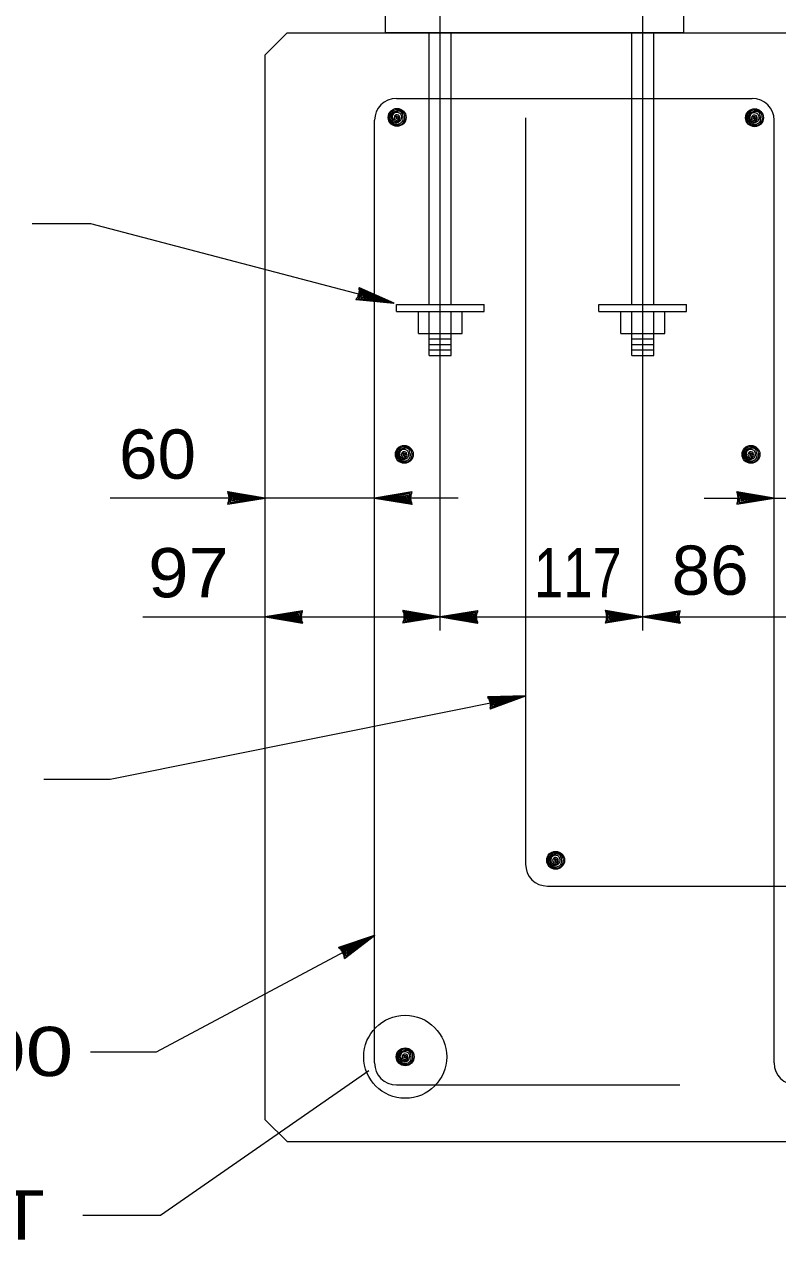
# Model space of a CAD drawing. Extents: x 1370 to 1387, y -905.5 to -882.8.
# Drawn here: x 1374.247 to 1377.112, y -899.809 to -895.125 of the extents above; entities that cross this region are included whole.
import ezdxf

# ---------------------------------------------------------------- set-up
doc = ezdxf.new("R2010")
doc.units = 0
doc.header["$LTSCALE"] = 0.075
for name, color, linetype, lineweight in [('1', 7, 'Continuous', 13), ('2', 7, 'Continuous', 13), ('3', 7, 'Continuous', 13), ('4', 7, 'Continuous', 25), ('5', 7, 'Continuous', 13), ('6', 7, 'Continuous', 13)]:
    doc.layers.add(name, color=color, linetype=linetype, lineweight=lineweight)
doc.layers.add('8', color=7, linetype='Continuous')

msp = doc.modelspace()

# ---------------------------------------------------------------- linework, layer by layer
at = {"layer": '1'}
for points in [[(1374.27617, -895.88242), (1374.498, -895.88242), (1375.65158, -896.18692)], [(1375.89733, -896.9285), (1375.57892, -896.9285), (1375.16208, -896.9285), (1374.57208, -896.9285)], [(1376.8335, -896.9285), (1377.09975, -896.9285), (1377.26642, -896.9285), (1377.81825, -896.9285)], [(1374.69658, -897.381), (1375.16225, -897.381), (1375.82908, -897.381), (1376.59975, -897.381), (1377.26642, -897.381)], [(1374.32058, -897.99983), (1374.572, -897.99983), (1376.15367, -897.6815)], [(1374.498, -899.03775), (1374.74942, -899.03775), (1375.57892, -898.59483)], [(1374.46842, -899.66042), (1374.76425, -899.66042), (1375.55675, -899.1085)]]:
    msp.add_lwpolyline(points, dxfattribs=at)
at = {"layer": '2'}
for p, q in [((1375.62058, -895.15667), (1375.62058, -895.01083)), ((1376.75608, -895.15667), (1376.75608, -895.0525)), ((1375.16225, -895.24), (1375.24558, -895.15667)), ((1375.24558, -895.15667), (1377.18308, -895.15667)), ((1376.75608, -895.15667), (1375.62058, -895.15667)), ((1375.16225, -899.29658), (1375.16225, -895.24)), ((1375.16225, -899.29658), (1375.24558, -899.37992)), ((1375.24558, -899.37992), (1378.93825, -899.37992))]:
    msp.add_line(p, q, dxfattribs=at)
at = {"layer": '3'}
for p, q in [((1375.66225, -895.40667), (1377.01642, -895.40667)), ((1375.57892, -899.08025), (1375.57892, -895.49)), ((1376.15367, -895.48058), (1376.15367, -898.32333)), ((1377.09975, -899.08025), (1377.09975, -895.49)), ((1376.237, -898.40667), (1378.93825, -898.40667)), ((1375.66225, -899.16358), (1376.74092, -899.16358))]:
    msp.add_line(p, q, dxfattribs=at)
for centre in [(1375.66465, -895.47893), (1377.02523, -895.4801), (1375.69198, -896.76235), (1377.01148, -896.76235), (1376.26807, -898.30835), (1375.69548, -899.05676)]:
    msp.add_circle(centre, 0.03405, dxfattribs=at)
for centre, start, end in [((1375.66225, -895.49), 90, 180), ((1377.01642, -895.49), 0, 90), ((1376.237, -898.32333), 180, 270), ((1375.66225, -899.08025), 180, 270), ((1377.18308, -899.08025), 180, 270)]:
    msp.add_arc(centre, 0.08333, start, end, dxfattribs=at)
for points in [[(1375.64975, -895.44892), (1375.6435, -895.45392), (1375.63725, -895.46267), (1375.6335, -895.47517), (1375.63475, -895.48517), (1375.641, -895.49767), (1375.651, -895.50517), (1375.666, -895.50892), (1375.681, -895.50517), (1375.69225, -895.49142), (1375.6935, -895.47267), (1375.686, -895.45767), (1375.67475, -895.45142), (1375.66225, -895.45017), (1375.65225, -895.45267), (1375.641, -895.46517), (1375.63725, -895.48142), (1375.6435, -895.49517), (1375.65975, -895.50392), (1375.676, -895.50142), (1375.686, -895.49142), (1375.68725, -895.47517), (1375.67975, -895.45767), (1375.6635, -895.45517), (1375.6485, -895.46142), (1375.64225, -895.47767), (1375.64975, -895.49517), (1375.66975, -895.49642), (1375.67975, -895.48767), (1375.6785, -895.46642), (1375.66725, -895.46017), (1375.65225, -895.46392), (1375.646, -895.47892), (1375.6535, -895.49142), (1375.671, -895.49142), (1375.67475, -895.47767), (1375.66975, -895.47017), (1375.661, -895.46892), (1375.65475, -895.47392), (1375.6535, -895.48392), (1375.661, -895.48892), (1375.671, -895.48392), (1375.66725, -895.47517), (1375.65975, -895.47517), (1375.65975, -895.48142), (1375.666, -895.48267), (1375.666, -895.48017), (1375.661, -895.47892)], [(1377.01033, -895.45008), (1377.00408, -895.45508), (1376.99783, -895.46383), (1376.99408, -895.47633), (1376.99533, -895.48633), (1377.00158, -895.49883), (1377.01158, -895.50633), (1377.02658, -895.51008), (1377.04158, -895.50633), (1377.05283, -895.49258), (1377.05408, -895.47383), (1377.04658, -895.45883), (1377.03533, -895.45258), (1377.02283, -895.45133), (1377.01283, -895.45383), (1377.00158, -895.46633), (1376.99783, -895.48258), (1377.00408, -895.49633), (1377.02033, -895.50508), (1377.03658, -895.50258), (1377.04658, -895.49258), (1377.04783, -895.47633), (1377.04033, -895.45883), (1377.02408, -895.45633), (1377.00908, -895.46258), (1377.00283, -895.47883), (1377.01033, -895.49633), (1377.03033, -895.49758), (1377.04033, -895.48883), (1377.03908, -895.46758), (1377.02783, -895.46133), (1377.01283, -895.46508), (1377.00658, -895.48008), (1377.01408, -895.49258), (1377.03158, -895.49258), (1377.03533, -895.47883), (1377.03033, -895.47133), (1377.02158, -895.47008), (1377.01533, -895.47508), (1377.01408, -895.48508), (1377.02158, -895.49008), (1377.03158, -895.48508), (1377.02783, -895.47633), (1377.02033, -895.47633), (1377.02033, -895.48258), (1377.02658, -895.48383), (1377.02658, -895.48133), (1377.02158, -895.48008)], [(1375.67708, -896.73233), (1375.67083, -896.73733), (1375.66458, -896.74608), (1375.66083, -896.75858), (1375.66208, -896.76858), (1375.66833, -896.78108), (1375.67833, -896.78858), (1375.69333, -896.79233), (1375.70833, -896.78858), (1375.71958, -896.77483), (1375.72083, -896.75608), (1375.71333, -896.74108), (1375.70208, -896.73483), (1375.68958, -896.73358), (1375.67958, -896.73608), (1375.66833, -896.74858), (1375.66458, -896.76483), (1375.67083, -896.77858), (1375.68708, -896.78733), (1375.70333, -896.78483), (1375.71333, -896.77483), (1375.71458, -896.75858), (1375.70708, -896.74108), (1375.69083, -896.73858), (1375.67583, -896.74483), (1375.66958, -896.76108), (1375.67708, -896.77858), (1375.69708, -896.77983), (1375.70708, -896.77108), (1375.70583, -896.74983), (1375.69458, -896.74358), (1375.67958, -896.74733), (1375.67333, -896.76233), (1375.68083, -896.77483), (1375.69833, -896.77483), (1375.70208, -896.76108), (1375.69708, -896.75358), (1375.68833, -896.75233), (1375.68208, -896.75733), (1375.68083, -896.76733), (1375.68833, -896.77233), (1375.69833, -896.76733), (1375.69458, -896.75858), (1375.68708, -896.75858), (1375.68708, -896.76483), (1375.69333, -896.76608), (1375.69333, -896.76358), (1375.68833, -896.76233)], [(1376.99658, -896.73233), (1376.99033, -896.73733), (1376.98408, -896.74608), (1376.98033, -896.75858), (1376.98158, -896.76858), (1376.98783, -896.78108), (1376.99783, -896.78858), (1377.01283, -896.79233), (1377.02783, -896.78858), (1377.03908, -896.77483), (1377.04033, -896.75608), (1377.03283, -896.74108), (1377.02158, -896.73483), (1377.00908, -896.73358), (1376.99908, -896.73608), (1376.98783, -896.74858), (1376.98408, -896.76483), (1376.99033, -896.77858), (1377.00658, -896.78733), (1377.02283, -896.78483), (1377.03283, -896.77483), (1377.03408, -896.75858), (1377.02658, -896.74108), (1377.01033, -896.73858), (1376.99533, -896.74483), (1376.98908, -896.76108), (1376.99658, -896.77858), (1377.01658, -896.77983), (1377.02658, -896.77108), (1377.02533, -896.74983), (1377.01408, -896.74358), (1376.99908, -896.74733), (1376.99283, -896.76233), (1377.00033, -896.77483), (1377.01783, -896.77483), (1377.02158, -896.76108), (1377.01658, -896.75358), (1377.00783, -896.75233), (1377.00158, -896.75733), (1377.00033, -896.76733), (1377.00783, -896.77233), (1377.01783, -896.76733), (1377.01408, -896.75858), (1377.00658, -896.75858), (1377.00658, -896.76483), (1377.01283, -896.76608), (1377.01283, -896.76358), (1377.00783, -896.76233)], [(1376.25317, -898.27833), (1376.24692, -898.28333), (1376.24067, -898.29208), (1376.23692, -898.30458), (1376.23817, -898.31458), (1376.24442, -898.32708), (1376.25442, -898.33458), (1376.26942, -898.33833), (1376.28442, -898.33458), (1376.29567, -898.32083), (1376.29692, -898.30208), (1376.28942, -898.28708), (1376.27817, -898.28083), (1376.26567, -898.27958), (1376.25567, -898.28208), (1376.24442, -898.29458), (1376.24067, -898.31083), (1376.24692, -898.32458), (1376.26317, -898.33333), (1376.27942, -898.33083), (1376.28942, -898.32083), (1376.29067, -898.30458), (1376.28317, -898.28708), (1376.26692, -898.28458), (1376.25192, -898.29083), (1376.24567, -898.30708), (1376.25317, -898.32458), (1376.27317, -898.32583), (1376.28317, -898.31708), (1376.28192, -898.29583), (1376.27067, -898.28958), (1376.25567, -898.29333), (1376.24942, -898.30833), (1376.25692, -898.32083), (1376.27442, -898.32083), (1376.27817, -898.30708), (1376.27317, -898.29958), (1376.26442, -898.29833), (1376.25817, -898.30333), (1376.25692, -898.31333), (1376.26442, -898.31833), (1376.27442, -898.31333), (1376.27067, -898.30458), (1376.26317, -898.30458), (1376.26317, -898.31083), (1376.26942, -898.31208), (1376.26942, -898.30958), (1376.26442, -898.30833)], [(1375.68058, -899.02675), (1375.67433, -899.03175), (1375.66808, -899.0405), (1375.66433, -899.053), (1375.66558, -899.063), (1375.67183, -899.0755), (1375.68183, -899.083), (1375.69683, -899.08675), (1375.71183, -899.083), (1375.72308, -899.06925), (1375.72433, -899.0505), (1375.71683, -899.0355), (1375.70558, -899.02925), (1375.69308, -899.028), (1375.68308, -899.0305), (1375.67183, -899.043), (1375.66808, -899.05925), (1375.67433, -899.073), (1375.69058, -899.08175), (1375.70683, -899.07925), (1375.71683, -899.06925), (1375.71808, -899.053), (1375.71058, -899.0355), (1375.69433, -899.033), (1375.67933, -899.03925), (1375.67308, -899.0555), (1375.68058, -899.073), (1375.70058, -899.07425), (1375.71058, -899.0655), (1375.70933, -899.04425), (1375.69808, -899.038), (1375.68308, -899.04175), (1375.67683, -899.05675), (1375.68433, -899.06925), (1375.70183, -899.06925), (1375.70558, -899.0555), (1375.70058, -899.048), (1375.69183, -899.04675), (1375.68558, -899.05175), (1375.68433, -899.06175), (1375.69183, -899.06675), (1375.70183, -899.06175), (1375.69808, -899.053), (1375.69058, -899.053), (1375.69058, -899.05925), (1375.69683, -899.0605), (1375.69683, -899.058), (1375.69183, -899.05675)]]:
    msp.add_spline(points, degree=3, dxfattribs=at)
at = {"layer": '4'}
for points in [[(1375.52042, -896.1275), (1375.52058, -896.13067), (1375.52083, -896.13375), (1375.521, -896.13692), (1375.52125, -896.14008), (1375.52042, -896.143), (1375.52017, -896.144), (1375.51967, -896.14592), (1375.52017, -896.14808), (1375.51967, -896.15), (1375.51908, -896.15192), (1375.51833, -896.15483), (1375.51633, -896.1585), (1375.51583, -896.16042), (1375.51483, -896.16425), (1375.51192, -896.16758), (1375.51017, -896.17025), (1375.50967, -896.17217), (1375.50842, -896.17292), (1375.65158, -896.18692), (1375.52042, -896.1275), (1375.52658, -896.13533), (1375.51867, -896.16942), (1375.62642, -896.18025), (1375.52658, -896.13533), (1375.53092, -896.14267), (1375.52717, -896.16442), (1375.60225, -896.17392), (1375.53092, -896.14267), (1375.53542, -896.149), (1375.535, -896.16233), (1375.57808, -896.1675), (1375.53542, -896.149), (1375.539, -896.15508), (1375.53967, -896.1605), (1375.55683, -896.16192), (1375.539, -896.15508)], [(1375.02008, -896.9045), (1375.02108, -896.9075), (1375.02208, -896.9105), (1375.02308, -896.9135), (1375.02408, -896.9165), (1375.02408, -896.9195), (1375.02408, -896.9205), (1375.02408, -896.9225), (1375.02508, -896.9245), (1375.02508, -896.9265), (1375.02508, -896.9285), (1375.02508, -896.9315), (1375.02408, -896.9355), (1375.02408, -896.9375), (1375.02408, -896.9415), (1375.02208, -896.9455), (1375.02108, -896.9485), (1375.02108, -896.9505), (1375.02008, -896.9515), (1375.16208, -896.9285), (1375.02008, -896.9045), (1375.02808, -896.9105), (1375.02908, -896.9455), (1375.13608, -896.9285), (1375.02808, -896.9105), (1375.03408, -896.9165), (1375.03608, -896.9385), (1375.11108, -896.9285), (1375.03408, -896.9165), (1375.04008, -896.9215), (1375.04308, -896.9345), (1375.08608, -896.9285), (1375.04008, -896.9215), (1375.04508, -896.9265), (1375.04708, -896.9315), (1375.06408, -896.9285), (1375.04508, -896.9265)], [(1375.72092, -896.9525), (1375.71992, -896.9495), (1375.71892, -896.9465), (1375.71792, -896.9435), (1375.71692, -896.9405), (1375.71692, -896.9375), (1375.71692, -896.9365), (1375.71692, -896.9345), (1375.71592, -896.9325), (1375.71592, -896.9305), (1375.71592, -896.9285), (1375.71592, -896.9255), (1375.71692, -896.9215), (1375.71692, -896.9195), (1375.71692, -896.9155), (1375.71892, -896.9115), (1375.71992, -896.9085), (1375.71992, -896.9065), (1375.72092, -896.9055), (1375.57892, -896.9285), (1375.72092, -896.9525), (1375.71292, -896.9465), (1375.71192, -896.9115), (1375.60492, -896.9285), (1375.71292, -896.9465), (1375.70692, -896.9405), (1375.70492, -896.9185), (1375.62992, -896.9285), (1375.70692, -896.9405), (1375.70092, -896.9355), (1375.69792, -896.9225), (1375.65492, -896.9285), (1375.70092, -896.9355), (1375.69592, -896.9305), (1375.69392, -896.9255), (1375.67692, -896.9285), (1375.69592, -896.9305)], [(1376.95775, -896.9045), (1376.95875, -896.9075), (1376.95975, -896.9105), (1376.96075, -896.9135), (1376.96175, -896.9165), (1376.96175, -896.9195), (1376.96175, -896.9205), (1376.96175, -896.9225), (1376.96275, -896.9245), (1376.96275, -896.9265), (1376.96275, -896.9285), (1376.96275, -896.9315), (1376.96175, -896.9355), (1376.96175, -896.9375), (1376.96175, -896.9415), (1376.95975, -896.9455), (1376.95875, -896.9485), (1376.95875, -896.9505), (1376.95775, -896.9515), (1377.09975, -896.9285), (1376.95775, -896.9045), (1376.96575, -896.9105), (1376.96675, -896.9455), (1377.07375, -896.9285), (1376.96575, -896.9105), (1376.97175, -896.9165), (1376.97375, -896.9385), (1377.04875, -896.9285), (1376.97175, -896.9165), (1376.97775, -896.9215), (1376.98075, -896.9345), (1377.02375, -896.9285), (1376.97775, -896.9215), (1376.98275, -896.9265), (1376.98475, -896.9315), (1377.00175, -896.9285), (1376.98275, -896.9265)], [(1375.30425, -897.405), (1375.30325, -897.402), (1375.30225, -897.399), (1375.30125, -897.396), (1375.30025, -897.393), (1375.30025, -897.39), (1375.30025, -897.389), (1375.30025, -897.387), (1375.29925, -897.385), (1375.29925, -897.383), (1375.29925, -897.381), (1375.29925, -897.378), (1375.30025, -897.374), (1375.30025, -897.372), (1375.30025, -897.368), (1375.30225, -897.364), (1375.30325, -897.361), (1375.30325, -897.359), (1375.30425, -897.358), (1375.16225, -897.381), (1375.30425, -897.405), (1375.29625, -897.399), (1375.29525, -897.364), (1375.18825, -897.381), (1375.29625, -897.399), (1375.29025, -897.393), (1375.28825, -897.371), (1375.21325, -897.381), (1375.29025, -897.393), (1375.28425, -897.388), (1375.28125, -897.375), (1375.23825, -897.381), (1375.28425, -897.388), (1375.27925, -897.383), (1375.27725, -897.378), (1375.26025, -897.381), (1375.27925, -897.383)], [(1375.68708, -897.357), (1375.68808, -897.36), (1375.68908, -897.363), (1375.69008, -897.366), (1375.69108, -897.369), (1375.69108, -897.372), (1375.69108, -897.373), (1375.69108, -897.375), (1375.69208, -897.377), (1375.69208, -897.379), (1375.69208, -897.381), (1375.69208, -897.384), (1375.69108, -897.388), (1375.69108, -897.39), (1375.69108, -897.394), (1375.68908, -897.398), (1375.68808, -897.401), (1375.68808, -897.403), (1375.68708, -897.404), (1375.82908, -897.381), (1375.68708, -897.357), (1375.69508, -897.363), (1375.69608, -897.398), (1375.80308, -897.381), (1375.69508, -897.363), (1375.70108, -897.369), (1375.70308, -897.391), (1375.77808, -897.381), (1375.70108, -897.369), (1375.70708, -897.374), (1375.71008, -897.387), (1375.75308, -897.381), (1375.70708, -897.374), (1375.71208, -897.379), (1375.71408, -897.384), (1375.73108, -897.381), (1375.71208, -897.379)], [(1375.97108, -897.405), (1375.97008, -897.402), (1375.96908, -897.399), (1375.96808, -897.396), (1375.96708, -897.393), (1375.96708, -897.39), (1375.96708, -897.389), (1375.96708, -897.387), (1375.96608, -897.385), (1375.96608, -897.383), (1375.96608, -897.381), (1375.96608, -897.378), (1375.96708, -897.374), (1375.96708, -897.372), (1375.96708, -897.368), (1375.96908, -897.364), (1375.97008, -897.361), (1375.97008, -897.359), (1375.97108, -897.358), (1375.82908, -897.381), (1375.97108, -897.405), (1375.96308, -897.399), (1375.96208, -897.364), (1375.85508, -897.381), (1375.96308, -897.399), (1375.95708, -897.393), (1375.95508, -897.371), (1375.88008, -897.381), (1375.95708, -897.393), (1375.95108, -897.388), (1375.94808, -897.375), (1375.90508, -897.381), (1375.95108, -897.388), (1375.94608, -897.383), (1375.94408, -897.378), (1375.92708, -897.381), (1375.94608, -897.383)], [(1376.45775, -897.357), (1376.45875, -897.36), (1376.45975, -897.363), (1376.46075, -897.366), (1376.46175, -897.369), (1376.46175, -897.372), (1376.46175, -897.373), (1376.46175, -897.375), (1376.46275, -897.377), (1376.46275, -897.379), (1376.46275, -897.381), (1376.46275, -897.384), (1376.46175, -897.388), (1376.46175, -897.39), (1376.46175, -897.394), (1376.45975, -897.398), (1376.45875, -897.401), (1376.45875, -897.403), (1376.45775, -897.404), (1376.59975, -897.381), (1376.45775, -897.357), (1376.46575, -897.363), (1376.46675, -897.398), (1376.57375, -897.381), (1376.46575, -897.363), (1376.47175, -897.369), (1376.47375, -897.391), (1376.54875, -897.381), (1376.47175, -897.369), (1376.47775, -897.374), (1376.48075, -897.387), (1376.52375, -897.381), (1376.47775, -897.374), (1376.48275, -897.379), (1376.48475, -897.384), (1376.50175, -897.381), (1376.48275, -897.379)], [(1376.74175, -897.405), (1376.74075, -897.402), (1376.73975, -897.399), (1376.73875, -897.396), (1376.73775, -897.393), (1376.73775, -897.39), (1376.73775, -897.389), (1376.73775, -897.387), (1376.73675, -897.385), (1376.73675, -897.383), (1376.73675, -897.381), (1376.73675, -897.378), (1376.73775, -897.374), (1376.73775, -897.372), (1376.73775, -897.368), (1376.73975, -897.364), (1376.74075, -897.361), (1376.74075, -897.359), (1376.74175, -897.358), (1376.59975, -897.381), (1376.74175, -897.405), (1376.73375, -897.399), (1376.73275, -897.364), (1376.62575, -897.381), (1376.73375, -897.399), (1376.72775, -897.393), (1376.72575, -897.371), (1376.65075, -897.381), (1376.72775, -897.393), (1376.72175, -897.388), (1376.71875, -897.375), (1376.67575, -897.381), (1376.72175, -897.388), (1376.71675, -897.383), (1376.71475, -897.378), (1376.69775, -897.381), (1376.71675, -897.383)], [(1376.00975, -897.686), (1376.01133, -897.68875), (1376.01283, -897.6915), (1376.01442, -897.69425), (1376.016, -897.697), (1376.01658, -897.69992), (1376.01683, -897.70092), (1376.01717, -897.70283), (1376.01858, -897.70458), (1376.019, -897.70658), (1376.01933, -897.7085), (1376.01992, -897.7115), (1376.01975, -897.71558), (1376.02017, -897.71758), (1376.02092, -897.7215), (1376.01975, -897.72575), (1376.01942, -897.72892), (1376.01975, -897.73092), (1376.019, -897.73208), (1376.15367, -897.6815), (1376.00975, -897.686), (1376.01875, -897.69033), (1376.02667, -897.72442), (1376.12817, -897.68667), (1376.01875, -897.69033), (1376.02583, -897.695), (1376.03208, -897.71617), (1376.10367, -897.69158), (1376.02583, -897.695), (1376.03267, -897.69875), (1376.03817, -897.71083), (1376.07917, -897.6965), (1376.03267, -897.69875), (1376.03858, -897.70258), (1376.0415, -897.70717), (1376.05758, -897.70083), (1376.03858, -897.70258)], [(1375.44233, -898.64058), (1375.44467, -898.64275), (1375.44692, -898.64492), (1375.44925, -898.64708), (1375.4515, -898.64925), (1375.45292, -898.65192), (1375.45342, -898.65275), (1375.45433, -898.6545), (1375.45617, -898.65583), (1375.45708, -898.65758), (1375.45808, -898.65933), (1375.4595, -898.662), (1375.4605, -898.666), (1375.46142, -898.66775), (1375.46333, -898.67133), (1375.46342, -898.67575), (1375.46392, -898.67892), (1375.46492, -898.68067), (1375.4645, -898.682), (1375.57892, -898.59483), (1375.44233, -898.64058), (1375.45225, -898.64208), (1375.46958, -898.6725), (1375.556, -898.60708), (1375.45225, -898.64208), (1375.46033, -898.6445), (1375.4725, -898.663), (1375.53392, -898.61883), (1375.46033, -898.6445), (1375.468, -898.64608), (1375.47675, -898.65617), (1375.51192, -898.63067), (1375.468, -898.64608), (1375.47475, -898.64817), (1375.47892, -898.65167), (1375.4925, -898.641), (1375.47475, -898.64817)]]:
    msp.add_lwpolyline(points, dxfattribs=at)
at = {"layer": '4', "lineweight": 13}
msp.add_circle((1375.6955, -899.05675), 0.15805, dxfattribs=at)
at = {"layer": '5'}
for p, q in [((1375.78725, -896.19142), (1375.78725, -895.15667)), ((1375.87058, -896.19142), (1375.87058, -895.15667)), ((1376.55808, -896.19142), (1376.55808, -895.15667)), ((1376.64142, -896.19142), (1376.64142, -895.15667)), ((1375.66225, -896.19142), (1375.99558, -896.19142)), ((1375.66225, -896.21858), (1375.66225, -896.19142)), ((1375.99558, -896.21858), (1375.99558, -896.19142)), ((1376.43308, -896.19142), (1376.76642, -896.19142)), ((1376.43308, -896.21858), (1376.43308, -896.19142)), ((1376.76642, -896.21858), (1376.76642, -896.19142)), ((1375.66225, -896.21858), (1375.99558, -896.21858)), ((1375.74558, -896.30192), (1375.74558, -896.21858)), ((1375.78725, -896.38525), (1375.78725, -896.21858)), ((1375.87058, -896.38525), (1375.87058, -896.21858)), ((1375.91225, -896.30192), (1375.91225, -896.21858)), ((1376.43308, -896.21858), (1376.76642, -896.21858)), ((1376.51642, -896.30192), (1376.51642, -896.21858)), ((1376.55808, -896.38525), (1376.55808, -896.21858)), ((1376.64142, -896.38525), (1376.64142, -896.21858)), ((1376.68308, -896.30192), (1376.68308, -896.21858)), ((1375.74558, -896.30192), (1375.91225, -896.30192)), ((1375.78725, -896.32275), (1375.87058, -896.32275)), ((1376.51642, -896.30192), (1376.68308, -896.30192)), ((1376.55808, -896.32275), (1376.64142, -896.32275)), ((1375.78725, -896.34358), (1375.87058, -896.34358)), ((1375.78725, -896.36442), (1375.87058, -896.36442)), ((1375.78725, -896.38525), (1375.87058, -896.38525)), ((1376.55808, -896.34358), (1376.64142, -896.34358)), ((1376.55808, -896.36442), (1376.64142, -896.36442)), ((1376.55808, -896.38525), (1376.64142, -896.38525))]:
    msp.add_line(p, q, dxfattribs=at)
at = {"layer": '6'}
for p, q in [((1375.82892, -897.4325), (1375.82892, -894.93517)), ((1376.59975, -897.4325), (1376.59975, -894.93517))]:
    msp.add_line(p, q, dxfattribs=at)

# ---------------------------------------------------------------- texts
at = {"layer": '8'}
for s, width, p in [('60', 1.05, (1374.60625, -896.85492)), ('97', 1.1, (1374.71725, -897.30675)), ('117', 0.8, (1376.18517, -897.30683)), ('86', 1.05, (1376.70967, -897.297)), ('BAR B @ 300', 1.3, (1372.39808, -899.13017)), ('2-(15) LONGIT', 1.15, (1372.40042, -899.753))]:
    msp.add_text(s, height=0.1875, dxfattribs=dict(at, width=width)).set_placement(p)

doc.saveas('drawing.dxf')
